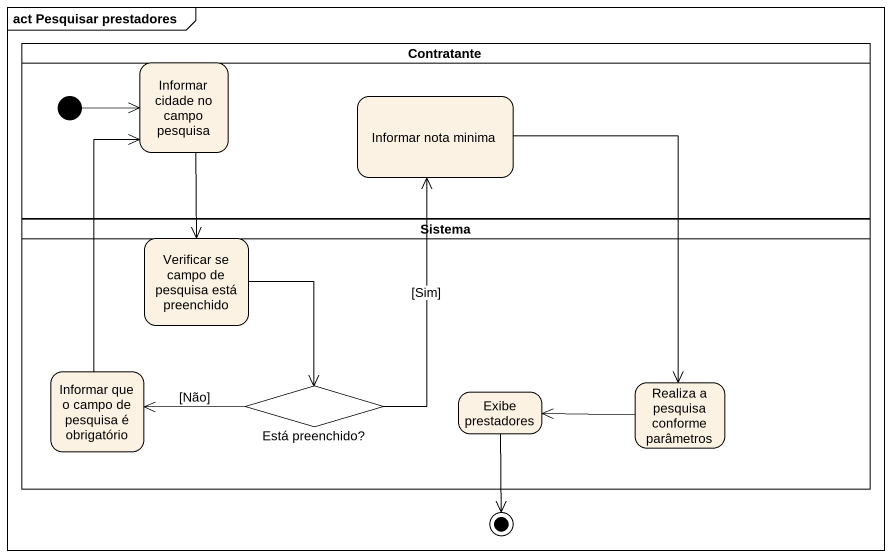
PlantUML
@startuml
mainframe act Pesquisar prestadores
hide empty description
state Contratante <<partition>> {
  state "Informar cidade no campo pesquisa" as Informar_cidade_no_campo
  state "Informar nota minima" as Informar_nota_minima
  [*] -right-> Informar_cidade_no_campo
}
state Sistema <<partition>> {
  state "Verificar se campo de pesquisa está preenchido" as Verificar_se_campo_de
  state "Informar que o campo de pesquisa é obrigatório" as Informar_que_o_campo_de
  state "Está preenchido?" as Está_preenchido <<choice>>
  state "Exibe prestadores" as Exibe_prestadores
  state "Realiza a pesquisa conforme parâmetros" as Realiza_a_pesquisa_conforme
}
state final1 <<end>>
Informar_cidade_no_campo --> Verificar_se_campo_de
Informar_nota_minima --> Realiza_a_pesquisa_conforme
Verificar_se_campo_de --> Está_preenchido
Informar_que_o_campo_de -up-> Informar_cidade_no_campo
Está_preenchido -up-> Informar_nota_minima : [Sim]
Está_preenchido -left-> Informar_que_o_campo_de : [Não]
Exibe_prestadores --> final1
Realiza_a_pesquisa_conforme -left-> Exibe_prestadores
@enduml
